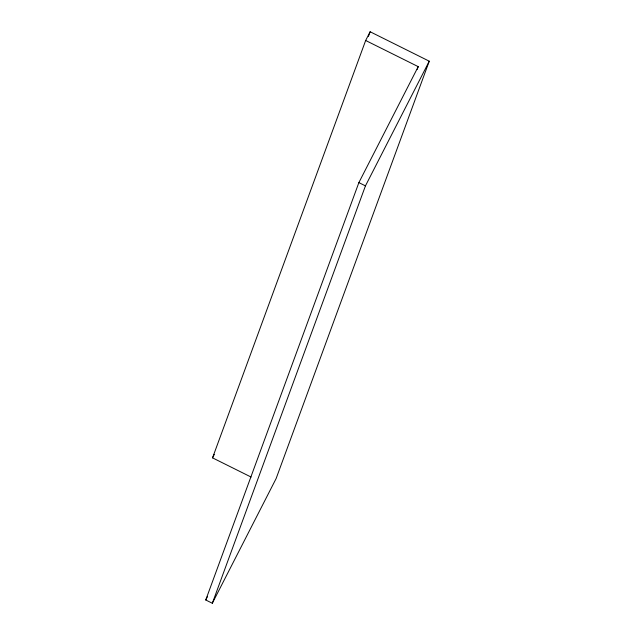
<?xml version="1.0" encoding="UTF-8"?>
<svg xmlns="http://www.w3.org/2000/svg" width="635" height="635" viewBox="0 0 635 635"><rect width="100%" height="100%" fill="white"/><g stroke="black" fill="none" stroke-linecap="round" stroke-linejoin="round"><path stroke-width="0.95" d="M251.071 477.044L212.534 457.859L365.665 40.481L370.134 31.75L429.252 61.19L276.122 478.568L212.32 603.25L205.748 599.98L358.878 182.602L418.219 66.643L365.665 40.481M368.427 36.401L370.134 31.75M212.32 603.25L365.45 185.872L429.252 61.19M417.195 69.429L418.219 66.643M212.534 457.859L214.32 454.366M205.748 599.98L207.542 596.463M358.878 182.602L365.45 185.872"/></g></svg>
